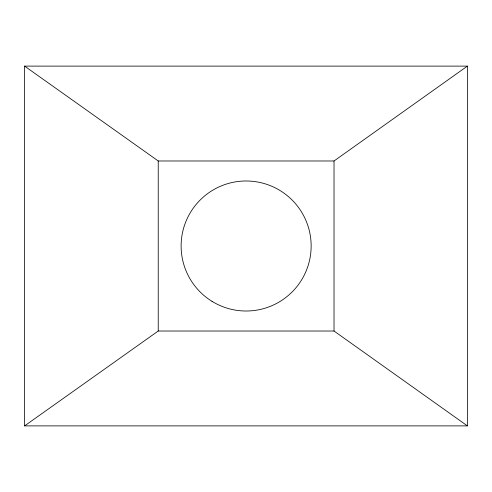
<?xml version="1.0" encoding="UTF-8"?>
<svg xmlns="http://www.w3.org/2000/svg" width="492" height="492" viewBox="0 0 492 492"><rect width="100%" height="100%" fill="white"/><g stroke="black" fill="none" stroke-linecap="round" stroke-linejoin="round"><path stroke-width="0.74" d="M24.6 66.112L158.233 160.982L334.025 160.982L467.4 66.112L467.4 425.887L24.6 425.887L24.6 66.112L467.4 66.112M24.6 425.887L158.233 331.018L334.025 331.018L467.4 425.887M334.025 160.982L334.025 331.018M158.233 160.982L158.233 331.018M212.101 301.399A65.018 65.018 0 0 0 311.122 247.771A65.018 65.018 0 0 0 215.164 188.83A65.018 65.018 0 0 0 212.101 301.399"/></g></svg>
